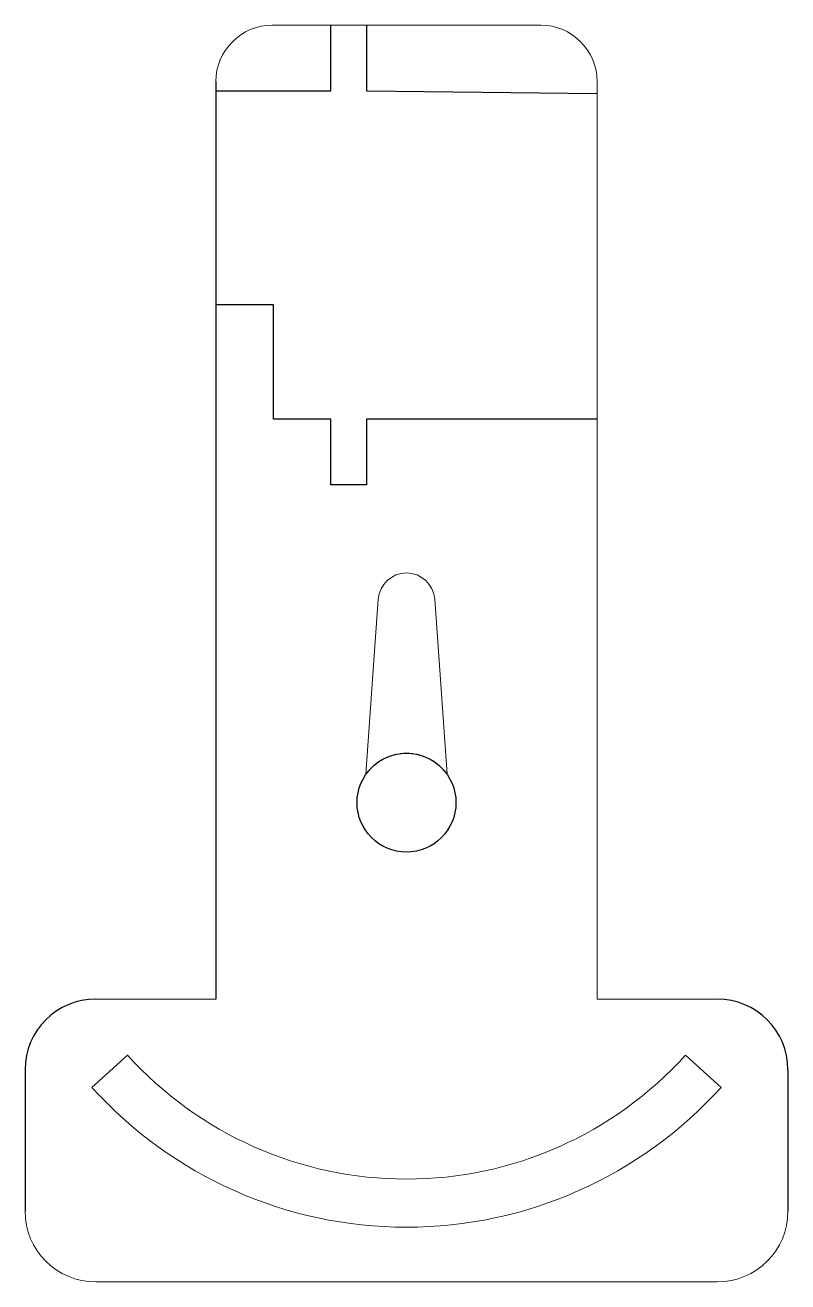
# Model space of a CAD drawing. Header units: millimetres. Extents: x 6 to 60, y -26.1 to 62.8.
import ezdxf

# ---------------------------------------------------------------- set-up
doc = ezdxf.new("R2010")
doc.units = ezdxf.units.MM
doc.layers.add('Corte exterior', color=1, linetype='Continuous', true_color=0xff0000)
doc.layers.add('grabado linea medio', color=3, linetype='Continuous', true_color=0x00ff00)
doc.layers.add('Grabado Superficie', color=30, linetype='Continuous', lineweight=25, true_color=0xff7f00)

msp = doc.modelspace()

# ---------------------------------------------------------------- linework, layer by layer
at = {"layer": 'Corte exterior', "linetype": 'Continuous', "lineweight": 15}
for p, q in [((42.522, 62.812), (23.522, 62.812)), ((46.515, -6.086), (46.522, 58.812)), ((19.522, -6.086), (11.022, -6.086)), ((46.515, -6.086), (55.022, -6.086)), ((11.022, -26.086), (55.022, -26.086))]:
    msp.add_line(p, q, dxfattribs=at)
at = {"layer": 'Corte exterior'}
for p, q in [((19.522, 58.812), (19.522, -6.086)), ((6.022, -11.086), (6.022, -21.086)), ((60.015, -11.086), (60.015, -21.086)), ((60.022, -11.086), (60.022, -21.086))]:
    msp.add_line(p, q, dxfattribs=at)
at = {"layer": 'Corte exterior', "linetype": 'Continuous', "lineweight": 15}
msp.add_lwpolyline([(10.749, -12.33, 0.443928), (55.295, -12.33), (52.773, -10.05, -0.443928), (13.271, -10.05)], format="xyb", close=True, dxfattribs=at)
at = {"layer": 'Corte exterior'}
msp.add_circle((33.022, 7.812), 3.5, dxfattribs=at)
at = {"layer": 'Corte exterior', "linetype": 'Continuous', "lineweight": 15}
for centre, radius, start, end in [((23.522, 58.812), 4, 90, 180), ((42.522, 58.812), 4, 0, 90), ((11.022, -21.086), 5, 180, 270), ((55.022, -21.086), 5, 270, 0)]:
    msp.add_arc(centre, radius, start, end, dxfattribs=at)
at = {"layer": 'Corte exterior'}
for centre, start, end in [((11.022, -11.086), 90, 180), ((55.022, -11.086), 0, 90)]:
    msp.add_arc(centre, 5, start, end, dxfattribs=at)
at = {"layer": 'grabado linea medio'}
for p, q in [((27.662, 58.172), (27.662, 62.812)), ((30.182, 62.812), (30.182, 58.171)), ((19.522, 58.172), (27.662, 58.172)), ((30.182, 58.171), (46.522, 57.971)), ((23.602, 43.022), (19.522, 43.022)), ((23.602, 34.942), (23.602, 43.022)), ((27.662, 34.942), (23.602, 34.942)), ((27.662, 30.302), (27.662, 34.942)), ((30.182, 34.942), (30.182, 30.302)), ((46.522, 34.942), (30.182, 34.942)), ((30.182, 30.302), (27.662, 30.302))]:
    msp.add_line(p, q, dxfattribs=at)
at = {"layer": 'Grabado Superficie', "linetype": 'Continuous', "lineweight": 15}
msp.add_lwpolyline([(35.891, 9.816), (35.017, 22.203, 0.931903), (31.027, 22.203), (30.153, 9.816, -0.521302)], format="xyb", close=True, dxfattribs=at)

doc.saveas('drawing.dxf')
